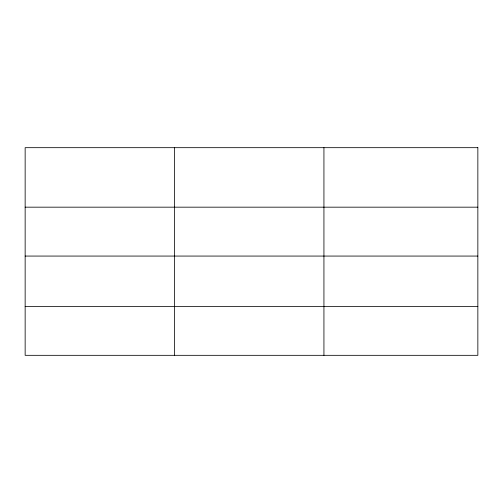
<?xml version="1.0" encoding="UTF-8"?>
<svg xmlns="http://www.w3.org/2000/svg" width="503" height="503" viewBox="0 0 503 503"><rect width="100%" height="100%" fill="white"/><g stroke="black" fill="none" stroke-linecap="round" stroke-linejoin="round"><path stroke-width="0.75" d="M25.15 207.173L477.85 207.173M25.15 256.065L477.85 256.065M25.15 306.434L477.85 306.434M323.932 147.675L323.932 355.325M174.541 147.675L174.541 355.325M477.85 147.675L25.15 147.675L25.15 355.325L477.85 355.325L477.85 147.675"/></g></svg>
